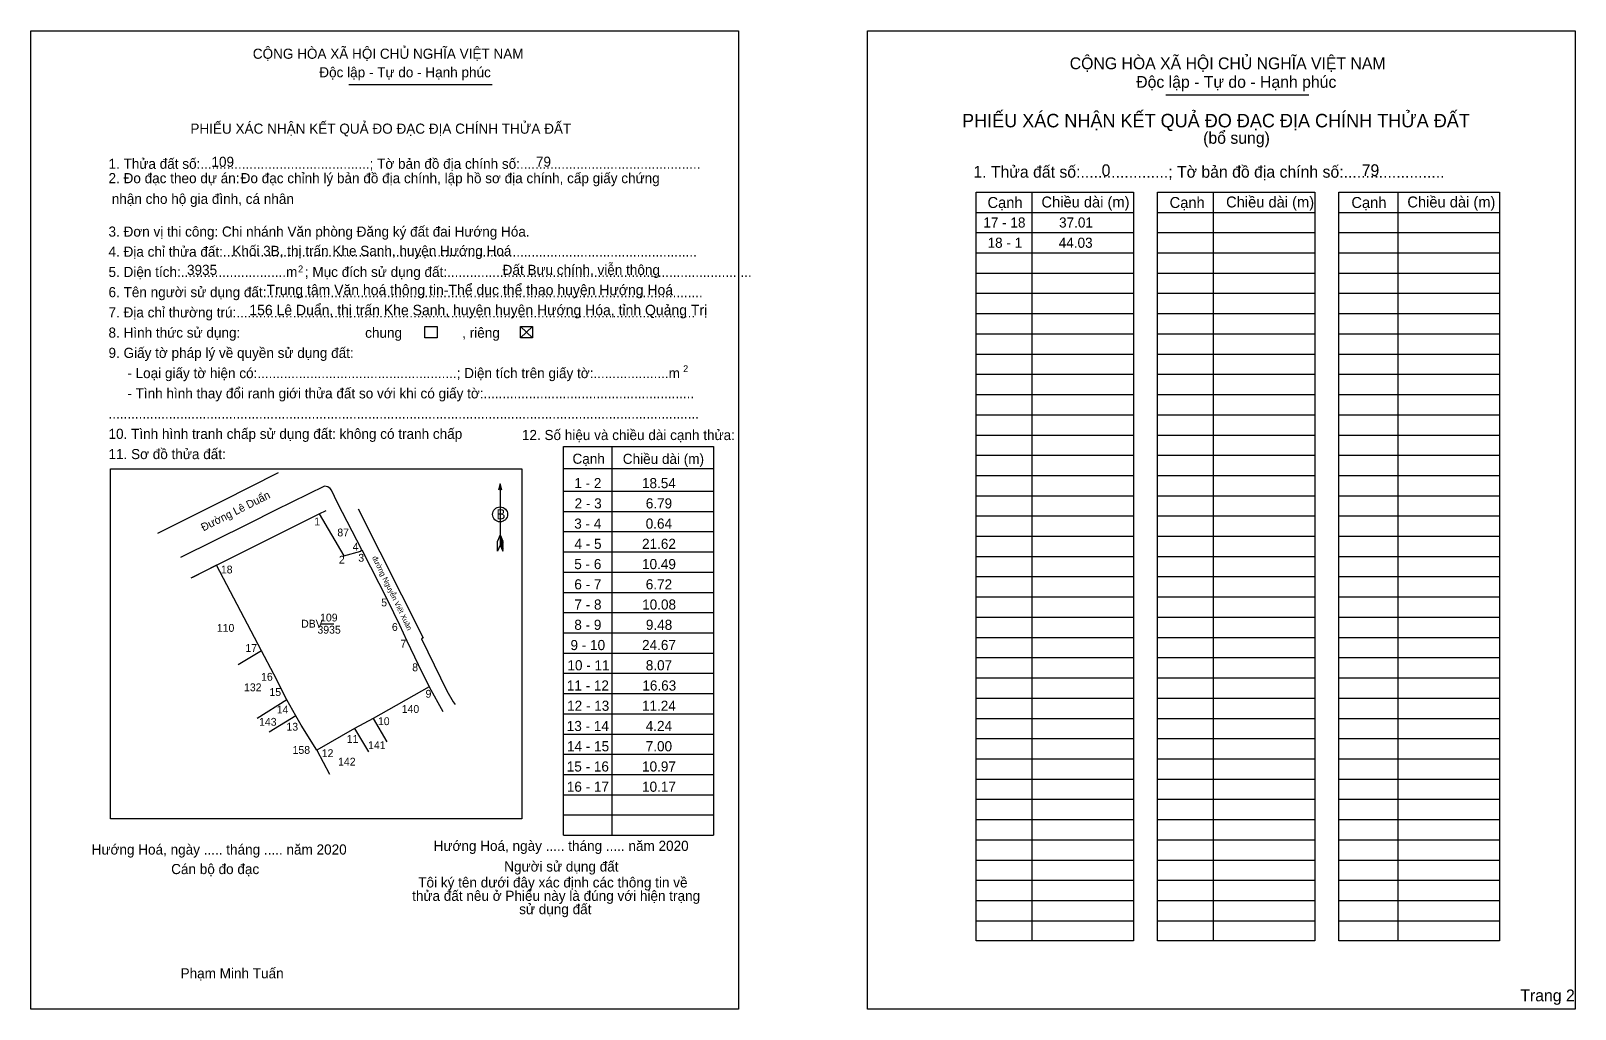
# Model space of a CAD drawing. Extents: x 551187 to 551779, y 1838669 to 1839044.
import ezdxf

# ---------------------------------------------------------------- set-up
doc = ezdxf.new("R2010")
doc.units = 0
for name, color, linetype in [('Level 1', 7, 'Continuous'), ('Level 10', 7, 'Continuous'), ('Level 13', 7, 'Continuous'), ('Level 2', 7, 'Continuous'), ('Level 22', 7, 'Continuous'), ('Level 23', 7, 'Continuous'), ('Level 25', 7, 'Continuous'), ('Level 27', 7, 'Continuous'), ('Level 28', 7, 'Continuous'), ('Level 3', 7, 'Continuous'), ('Level 4', 7, 'Continuous'), ('Level 48', 7, 'Continuous'), ('Level 50', 7, 'Continuous'), ('Level 52', 7, 'Continuous'), ('Level 6', 7, 'Continuous'), ('Level 9', 7, 'Continuous')]:
    doc.layers.add(name, color=color, linetype=linetype)

msp = doc.modelspace()

# ---------------------------------------------------------------- linework, layer by layer
at = {"layer": 'Level 1'}
for p, q in [((551187.47, 1839043.51), (551187.47, 1839043.51)), ((551508.06, 1839043.51), (551508.06, 1839043.51)), ((551309.34, 1839022.99), (551364.15, 1839022.99)), ((551622.33, 1839018.99), (551677.15, 1839018.99)), ((551571.01, 1838981.72), (551571.01, 1838694.71)), ((551640.45, 1838981.72), (551640.45, 1838694.71)), ((551711.19, 1838981.72), (551711.19, 1838694.71)), ((551549.68, 1838973.96), (551609.92, 1838973.96)), ((551619.12, 1838973.96), (551679.36, 1838973.96)), ((551688.56, 1838973.96), (551750.1, 1838973.96)), ((551549.68, 1838966.2), (551609.92, 1838966.2)), ((551619.12, 1838966.2), (551679.36, 1838966.2)), ((551688.56, 1838966.2), (551750.1, 1838966.2)), ((551549.68, 1838958.45), (551609.92, 1838958.45)), ((551619.12, 1838958.45), (551679.36, 1838958.45)), ((551688.56, 1838958.45), (551750.1, 1838958.45)), ((551549.68, 1838950.69), (551609.92, 1838950.69)), ((551619.12, 1838950.69), (551679.36, 1838950.69)), ((551688.56, 1838950.69), (551750.1, 1838950.69)), ((551549.68, 1838942.93), (551609.92, 1838942.93)), ((551619.12, 1838942.93), (551679.36, 1838942.93)), ((551688.56, 1838942.93), (551750.1, 1838942.93)), ((551549.68, 1838935.18), (551609.92, 1838935.18)), ((551619.12, 1838935.18), (551679.36, 1838935.18)), ((551688.56, 1838935.18), (551750.1, 1838935.18)), ((551375.03, 1838930.22), (551379.69, 1838925.88)), ((551375.03, 1838925.88), (551379.69, 1838930.22)), ((551549.68, 1838927.42), (551609.92, 1838927.42)), ((551619.12, 1838927.42), (551679.36, 1838927.42)), ((551688.56, 1838927.42), (551750.1, 1838927.42)), ((551549.68, 1838919.66), (551609.92, 1838919.66)), ((551619.12, 1838919.66), (551679.36, 1838919.66)), ((551688.56, 1838919.66), (551750.1, 1838919.66)), ((551549.68, 1838911.9), (551609.92, 1838911.9)), ((551619.12, 1838911.9), (551679.36, 1838911.9)), ((551688.56, 1838911.9), (551750.1, 1838911.9)), ((551549.68, 1838904.15), (551609.92, 1838904.15)), ((551619.12, 1838904.15), (551679.36, 1838904.15)), ((551688.56, 1838904.15), (551750.1, 1838904.15)), ((551549.68, 1838896.39), (551609.92, 1838896.39)), ((551619.12, 1838896.39), (551679.36, 1838896.39)), ((551688.56, 1838896.39), (551750.1, 1838896.39)), ((551549.68, 1838888.63), (551609.92, 1838888.63)), ((551619.12, 1838888.63), (551679.36, 1838888.63)), ((551688.56, 1838888.63), (551750.1, 1838888.63)), ((551410.11, 1838884.18), (551410.11, 1838735.24)), ((551549.68, 1838880.88), (551609.92, 1838880.88)), ((551619.12, 1838880.88), (551679.36, 1838880.88)), ((551688.56, 1838880.88), (551750.1, 1838880.88)), ((551391.49, 1838875.76), (551449.02, 1838875.76)), ((551549.68, 1838873.12), (551609.92, 1838873.12)), ((551619.12, 1838873.12), (551679.36, 1838873.12)), ((551688.56, 1838873.12), (551750.1, 1838873.12)), ((551367.25, 1838869.93), (551367.25, 1838846.47)), ((551391.49, 1838867.11), (551449.02, 1838867.11)), ((551549.68, 1838865.36), (551609.92, 1838865.36)), ((551619.12, 1838865.36), (551679.36, 1838865.36)), ((551688.56, 1838865.36), (551750.1, 1838865.36)), ((551391.49, 1838859.35), (551449.02, 1838859.35)), ((551549.68, 1838857.61), (551609.92, 1838857.61)), ((551619.12, 1838857.61), (551679.36, 1838857.61)), ((551688.56, 1838857.61), (551750.1, 1838857.61)), ((551366.22, 1838844.07), (551366.27, 1838847.95)), ((551367.25, 1838846.47), (551366.22, 1838844.07)), ((551367.25, 1838850.34), (551366.27, 1838847.95)), ((551367.25, 1838850.34), (551368.25, 1838847.95)), ((551367.25, 1838850.01), (551368.25, 1838847.6)), ((551367.25, 1838849.67), (551368.25, 1838847.27)), ((551367.25, 1838849.34), (551368.26, 1838846.92)), ((551367.25, 1838848.99), (551368.26, 1838846.57)), ((551367.25, 1838848.65), (551368.26, 1838846.22)), ((551367.25, 1838848.31), (551368.26, 1838845.87)), ((551367.25, 1838847.98), (551368.27, 1838845.52)), ((551367.25, 1838847.64), (551368.27, 1838845.17)), ((551367.25, 1838847.31), (551368.27, 1838844.82)), ((551367.25, 1838846.97), (551368.29, 1838844.49)), ((551367.25, 1838846.47), (551368.29, 1838844.07)), ((551368.29, 1838844.07), (551368.25, 1838847.95)), ((551391.49, 1838851.59), (551449.02, 1838851.59)), ((551549.68, 1838849.85), (551609.92, 1838849.85)), ((551619.12, 1838849.85), (551679.36, 1838849.85)), ((551688.56, 1838849.85), (551750.1, 1838849.85)), ((551391.49, 1838843.84), (551449.02, 1838843.84)), ((551549.68, 1838842.09), (551609.92, 1838842.09)), ((551619.12, 1838842.09), (551679.36, 1838842.09)), ((551688.56, 1838842.09), (551750.1, 1838842.09)), ((551391.49, 1838836.08), (551449.02, 1838836.08)), ((551549.68, 1838834.34), (551609.92, 1838834.34)), ((551619.12, 1838834.34), (551679.36, 1838834.34)), ((551688.56, 1838834.34), (551750.1, 1838834.34)), ((551391.49, 1838828.32), (551449.02, 1838828.32)), ((551549.68, 1838826.58), (551609.92, 1838826.58)), ((551619.12, 1838826.58), (551679.36, 1838826.58)), ((551688.56, 1838826.58), (551750.1, 1838826.58)), ((551391.49, 1838820.57), (551449.02, 1838820.57)), ((551549.68, 1838818.82), (551609.92, 1838818.82)), ((551619.12, 1838818.82), (551679.36, 1838818.82)), ((551688.56, 1838818.82), (551750.1, 1838818.82)), ((551391.49, 1838812.81), (551449.02, 1838812.81)), ((551549.68, 1838811.07), (551609.92, 1838811.07)), ((551619.12, 1838811.07), (551679.36, 1838811.07)), ((551688.56, 1838811.07), (551750.1, 1838811.07)), ((551391.49, 1838805.05), (551449.02, 1838805.05)), ((551549.68, 1838803.31), (551609.92, 1838803.31)), ((551619.12, 1838803.31), (551679.36, 1838803.31)), ((551688.56, 1838803.31), (551750.1, 1838803.31)), ((551391.49, 1838797.3), (551449.02, 1838797.3)), ((551549.68, 1838795.55), (551609.92, 1838795.55)), ((551619.12, 1838795.55), (551679.36, 1838795.55)), ((551688.56, 1838795.55), (551750.1, 1838795.55)), ((551391.49, 1838789.54), (551449.02, 1838789.54)), ((551549.68, 1838787.8), (551609.92, 1838787.8)), ((551619.12, 1838787.8), (551679.36, 1838787.8)), ((551688.56, 1838787.8), (551750.1, 1838787.8)), ((551391.49, 1838781.78), (551449.02, 1838781.78)), ((551549.68, 1838780.04), (551609.92, 1838780.04)), ((551619.12, 1838780.04), (551679.36, 1838780.04)), ((551688.56, 1838780.04), (551750.1, 1838780.04)), ((551391.49, 1838774.03), (551449.02, 1838774.03)), ((551549.68, 1838772.28), (551609.92, 1838772.28)), ((551619.12, 1838772.28), (551679.36, 1838772.28)), ((551688.56, 1838772.28), (551750.1, 1838772.28)), ((551391.49, 1838766.27), (551449.02, 1838766.27)), ((551549.68, 1838764.53), (551609.92, 1838764.53)), ((551619.12, 1838764.53), (551679.36, 1838764.53)), ((551688.56, 1838764.53), (551750.1, 1838764.53)), ((551391.49, 1838758.51), (551449.02, 1838758.51)), ((551549.68, 1838756.77), (551609.92, 1838756.77)), ((551619.12, 1838756.77), (551679.36, 1838756.77)), ((551688.56, 1838756.77), (551750.1, 1838756.77)), ((551391.49, 1838750.75), (551449.02, 1838750.75)), ((551549.68, 1838749.01), (551609.92, 1838749.01)), ((551619.12, 1838749.01), (551679.36, 1838749.01)), ((551688.56, 1838749.01), (551750.1, 1838749.01)), ((551391.49, 1838743), (551449.02, 1838743)), ((551549.68, 1838741.26), (551609.92, 1838741.26)), ((551619.12, 1838741.26), (551679.36, 1838741.26)), ((551688.56, 1838741.26), (551750.1, 1838741.26)), ((551391.49, 1838735.24), (551449.02, 1838735.24)), ((551549.68, 1838733.5), (551609.92, 1838733.5)), ((551619.12, 1838733.5), (551679.36, 1838733.5)), ((551688.56, 1838733.5), (551750.1, 1838733.5)), ((551549.68, 1838725.74), (551609.92, 1838725.74)), ((551619.12, 1838725.74), (551679.36, 1838725.74)), ((551688.56, 1838725.74), (551750.1, 1838725.74)), ((551549.68, 1838717.98), (551609.92, 1838717.98)), ((551619.12, 1838717.98), (551679.36, 1838717.98)), ((551688.56, 1838717.98), (551750.1, 1838717.98)), ((551549.68, 1838710.23), (551609.92, 1838710.23)), ((551619.12, 1838710.23), (551679.36, 1838710.23)), ((551688.56, 1838710.23), (551750.1, 1838710.23)), ((551549.68, 1838702.47), (551609.92, 1838702.47)), ((551619.12, 1838702.47), (551679.36, 1838702.47)), ((551688.56, 1838702.47), (551750.1, 1838702.47)), ((551458.53, 1838668.6), (551458.53, 1838668.6)), ((551779.12, 1838668.6), (551779.12, 1838668.6))]:
    msp.add_line(p, q, dxfattribs=at)
for points in [[(551549.68, 1838981.72), (551609.92, 1838981.72), (551609.92, 1838694.71), (551549.68, 1838694.71)], [(551619.12, 1838981.72), (551679.36, 1838981.72), (551679.36, 1838694.71), (551619.12, 1838694.71)], [(551688.56, 1838981.72), (551750.1, 1838981.72), (551750.1, 1838694.71), (551688.56, 1838694.71)], [(551217.99, 1838875.73), (551375.55, 1838875.73), (551375.55, 1838741.51), (551217.99, 1838741.51)]]:
    msp.add_lwpolyline(points, close=True, dxfattribs=at)
for points in [[(551391.49, 1838735.24), (551391.49, 1838884.18), (551449.02, 1838884.18), (551449.02, 1838735.24)], [(551367.92, 1838867.44), (551367.25, 1838869.93), (551366.58, 1838867.44)]]:
    msp.add_lwpolyline(points, dxfattribs=at)
msp.add_circle((551367.25, 1838858.2), 2.86, dxfattribs=at)
at = {"layer": 'Level 10'}
for p, q in [((551258.59, 1838838.69), (551297.98, 1838858.37)), ((551297.98, 1838858.37), (551307.33, 1838842.36)), ((551307.33, 1838842.36), (551313.9, 1838844.07)), ((551313.9, 1838844.07), (551314.29, 1838844.57)), ((551324.08, 1838825.29), (551328.74, 1838815.89)), ((551328.74, 1838815.89), (551331.46, 1838809.75)), ((551280.53, 1838796.92), (551275.76, 1838805.9)), ((551331.46, 1838809.75), (551335.85, 1838800.68)), ((551335.85, 1838800.68), (551340.04, 1838792.17)), ((551291.07, 1838777.38), (551288.92, 1838781.04)), ((551297.07, 1838767.87), (551291.07, 1838777.38)), ((551311.49, 1838776.15), (551297.07, 1838767.87)), ((551318.58, 1838780), (551311.49, 1838776.15))]:
    msp.add_line(p, q, dxfattribs=at)
msp.add_lwpolyline([(551340.04, 1838792.17), (551318.58, 1838780), (551311.49, 1838776.15), (551297.07, 1838767.87), (551291.07, 1838777.38), (551288.92, 1838781.04), (551285.55, 1838787.17), (551280.53, 1838796.92), (551275.76, 1838805.9), (551258.59, 1838838.69), (551297.98, 1838858.37), (551307.33, 1838842.36), (551313.9, 1838844.07), (551314.29, 1838844.57), (551324.08, 1838825.29), (551328.74, 1838815.89), (551331.46, 1838809.75), (551335.85, 1838800.68)], close=True, dxfattribs=at)
at = {"layer": 'Level 13'}
msp.add_line((551298.7, 1838816.31), (551303.5, 1838816.31), dxfattribs=at)
at = {"layer": 'Level 2'}
for points in [[(551187.46, 1839043.51), (551458.52, 1839043.51), (551458.52, 1838668.6), (551187.46, 1838668.6)], [(551508.06, 1839043.51), (551779.12, 1839043.51), (551779.12, 1838668.6), (551508.06, 1838668.6)]]:
    msp.add_lwpolyline(points, close=True, dxfattribs=at)
at = {"layer": 'Level 22'}
for points in [[(551236.11, 1838851), (551260.88, 1838863.36), (551282.39, 1838874.31)], [(551304.89, 1838862.6), (551302.59, 1838867.46), (551302.13, 1838868.13), (551301.23, 1838868.76), (551299.93, 1838869.06), (551299.93, 1838869.06), (551281.24, 1838859.79), (551270.8, 1838854.57), (551244.78, 1838841.7)]]:
    msp.add_lwpolyline(points, dxfattribs=at)
at = {"layer": 'Level 23'}
msp.add_line((551248.86, 1838833.9), (551258.61, 1838838.76), dxfattribs=at)
msp.add_lwpolyline([(551312.8, 1838860.38), (551337.82, 1838810.95), (551337.08, 1838810.57), (551346.83, 1838790.64), (551349.21, 1838786.31), (551350.01, 1838785.36)], dxfattribs=at)
at = {"layer": 'Level 25'}
for p, q in [((551297.98, 1838858.37), (551300.55, 1838859.71)), ((551314.29, 1838844.57), (551304.89, 1838862.6)), ((551340.04, 1838792.17), (551345.32, 1838782.64)), ((551285.55, 1838787.17), (551274.21, 1838780.02)), ((551288.92, 1838781.04), (551278.71, 1838774.69))]:
    msp.add_line(p, q, dxfattribs=at)
at = {"layer": 'Level 27'}
for p, q in [((551258.59, 1838838.69), (551249.33, 1838834.07)), ((551275.76, 1838805.9), (551266.9, 1838800.57)), ((551311.49, 1838776.15), (551316.77, 1838767.26)), ((551318.58, 1838780), (551323.82, 1838771.09)), ((551297.07, 1838767.87), (551301.83, 1838758.69))]:
    msp.add_line(p, q, dxfattribs=at)
at = {"layer": 'Level 50'}
for points in [[(551338.41, 1838930.22), (551343.07, 1838930.22), (551343.07, 1838925.88), (551338.41, 1838925.88)], [(551375.03, 1838930.22), (551379.69, 1838930.22), (551379.69, 1838925.88), (551375.03, 1838925.88)]]:
    msp.add_lwpolyline(points, close=True, dxfattribs=at)

# ---------------------------------------------------------------- texts
at = {"layer": 'Level 1'}
for s, height, p in [('CỘNG HÒA XÃ HỘI CHỦ NGHĨA VIỆT NAM', 3.8784, (551272.49, 1839032.82)), ('Độc lập - Tự do - Hạnh phúc', 3.8784, (551297.96, 1839025.71)), ('CỘNG HÒA XÃ HỘI CHỦ NGHĨA VIỆT NAM', 4.5245, (551585.49, 1839028.81)), ('Độc lập - Tự do - Hạnh phúc', 4.5245, (551610.96, 1839021.7)), ('PHIẾU XÁC NHẬN KẾT QUẢ ĐO ĐẠC ĐỊA CHÍNH THỬA ĐẤT', 5.1715, (551544.23, 1839006.54)), ('PHIẾU XÁC NHẬN KẾT QUẢ ĐO ĐẠC ĐỊA CHÍNH THỬA ĐẤT', 3.8784, (551248.58, 1839004.1)), ('(bổ sung)', 4.525, (551636.61, 1839000.24)), ('1. Thửa đất số:.............................................; Tờ bản đồ địa chính số:................................................', 3.8784, (551217.21, 1838990.65)), ('2. Đo đạc theo dự án:', 3.8784, (551217.21, 1838985.13)), ('Đo đạc chỉnh lý bản đồ địa chính, lập hồ sơ địa chính, cấp giấy chứng', 3.8784, (551267.84, 1838985.13)), ('1. Thửa đất số:....................; Tờ bản đồ địa chính số:.......................', 4.5245, (551548.56, 1838987.24)), ('     nhận cho hộ gia đình, cá nhân', 3.8784, (551211.25, 1838977.2)), ('Cạnh', 4.202, (551553.99, 1838975.64)), ('Chiều dài (m)', 4.2016, (551574.67, 1838975.83)), ('Cạnh', 4.202, (551623.76, 1838975.64)), ('Chiều dài (m)', 4.2016, (551645.4, 1838975.83)), ('Cạnh', 4.202, (551693.41, 1838975.64)), ('Chiều dài (m)', 4.2016, (551714.85, 1838975.83)), ('3. Đơn vị thi công: Chi nhánh Văn phòng Đăng ký đất đai Hướng Hóa.', 3.8784, (551217.21, 1838964.65)), ('4. Địa chỉ thửa đất:..............................................................................................................................', 3.8784, (551217.21, 1838956.96)), ('Khối 3B, thị trấn Khe Sanh, huyện Hướng Hoá', 3.8784, (551264.65, 1838957.26)), ('5. Diện tích:............................m  ; Mục đích sử dụng đất:.................................................................................', 3.8784, (551217.21, 1838949.2)), ('2', 2.59, (551289.86, 1838951.01)), ('6. Tên người sử dụng đất:....................................................................................................................', 3.8784, (551217.21, 1838941.45)), ('7. Địa chỉ thường trú:..........................................................................................................................', 3.8784, (551217.21, 1838933.69)), ('chung                , riêng', 3.8784, (551315.54, 1838925.89)), ('9. Giấy tờ pháp lý về quyền sử dụng đất:', 3.8784, (551217.21, 1838918.18)), ('     - Loại giấy tờ hiện có:.....................................................; Diện tích trên giấy tờ:....................m', 3.8784, (551217.21, 1838910.42)), ('2', 2.59, (551437.37, 1838912.75)), ('     - Tình hình thay đổi ranh giới thửa đất so với khi có giấy tờ:........................................................', 3.8784, (551217.21, 1838902.66)), ('.............................................................................................................................................................', 3.8784, (551217.21, 1838894.91)), ('10. Tình hình tranh chấp sử dụng đất: không có tranh chấp', 3.8784, (551217.21, 1838887.15)), ('12. Số hiệu và chiều dài cạnh thửa:', 3.8784, (551375.6, 1838886.69)), ('11. Sơ đồ thửa đất:', 3.8784, (551217.21, 1838879.39)), ('Chiều dài (m)', 3.8784, (551414.25, 1838877.55)), ('Cạnh', 3.878, (551394.98, 1838877.6)), ('B', 3.88, (551365.82, 1838856.32)), ('Hướng Hoá, ngày ..... tháng ..... năm 2020', 3.8784, (551210.77, 1838727.84)), ('Hướng Hoá, ngày ..... tháng ..... năm 2020', 3.8784, (551341.79, 1838729.24)), ('Cán bộ đo đạc', 3.8784, (551241.21, 1838720.35)), ('Người sử dụng đất', 3.8784, (551368.82, 1838721.34)), ('Tôi ký tên dưới đây xác định các thông tin về', 3.8784, (551335.89, 1838715.22)), ('thửa đất nêu ở Phiếu này là đúng với hiện trạng', 3.8784, (551333.55, 1838710.1)), ('sử dụng đất', 3.8784, (551374.54, 1838704.99)), ('Phạm Minh Tuấn', 3.8784, (551244.82, 1838680.39)), ('Trang 2', 4.525, (551758.13, 1838671.6))]:
    msp.add_text(s, height=height, dxfattribs=at).set_placement(p)
at = {"layer": 'Level 13'}
for s, p in [('87', (551304.88, 1838849.77)), ('109', (551298.27, 1838817.17)), ('110', (551258.72, 1838813.2)), ('132', (551269.13, 1838790.42)), ('140', (551329.56, 1838782.12)), ('143', (551274.9, 1838777.21)), ('158', (551287.74, 1838766.44)), ('141', (551316.68, 1838768.27)), ('142', (551305.17, 1838761.94))]:
    msp.add_text(s, height=3, dxfattribs=at).set_placement(p)
at = {"layer": 'Level 2'}
msp.add_text('DBV', height=3, dxfattribs=at).set_placement((551291.02, 1838814.81))
at = {"layer": 'Level 28'}
msp.add_text('đường Nguyễn Viết Xuân', height=2, rotation=295.90399, dxfattribs=at).set_placement((551318.17, 1838841.69))
at = {"layer": 'Level 3'}
msp.add_text('Đường Lê Duẩn', height=3, rotation=26.56505, dxfattribs=at).set_placement((551253.56, 1838851.68))
at = {"layer": 'Level 4'}
msp.add_text('3935', height=3, dxfattribs=at).set_placement((551297.26, 1838812.51))
at = {"layer": 'Level 48'}
msp.add_text('8. Hình thức sử dụng:', height=3.8784, dxfattribs=at).set_placement((551217.21, 1838925.93))
at = {"layer": 'Level 52'}
for s, p in [('17 - 18', (551552.39, 1838968.14)), ('37.01', (551581.4, 1838968.14)), ('18 - 1', (551554.01, 1838960.38)), ('44.03', (551581.28, 1838960.38)), ('1 - 2', (551395.67, 1838868.26)), ('18.54', (551421.6, 1838868.26)), ('2 - 3', (551395.79, 1838860.5)), ('6.79', (551423.06, 1838860.5)), ('3 - 4', (551395.65, 1838852.74)), ('0.64', (551423.03, 1838852.74)), ('4 - 5', (551395.74, 1838844.99)), ('21.62', (551421.62, 1838844.99)), ('5 - 6', (551395.66, 1838837.23)), ('10.49', (551421.62, 1838837.23)), ('6 - 7', (551395.68, 1838829.47)), ('6.72', (551423.05, 1838829.47)), ('7 - 8', (551395.71, 1838821.72)), ('10.08', (551421.67, 1838821.72)), ('8 - 9', (551395.67, 1838813.96)), ('9.48', (551423.1, 1838813.96)), ('9 - 10', (551394.22, 1838806.2)), ('24.67', (551421.63, 1838806.2)), ('10 - 11', (551393.04, 1838798.45)), ('8.07', (551423.06, 1838798.45)), ('11 - 12', (551392.8, 1838790.69)), ('16.63', (551421.74, 1838790.69)), ('12 - 13', (551392.92, 1838782.93)), ('11.24', (551421.6, 1838782.93)), ('13 - 14', (551392.78, 1838775.18)), ('4.24', (551423.03, 1838775.18)), ('14 - 15', (551392.87, 1838767.42)), ('7.00', (551423.04, 1838767.42)), ('15 - 16', (551392.79, 1838759.66)), ('10.97', (551421.63, 1838759.66)), ('16 - 17', (551392.81, 1838751.91)), ('10.17', (551421.63, 1838751.91))]:
    msp.add_text(s, height=3.878, dxfattribs=at).set_placement(p)
at = {"layer": 'Level 6'}
for s, height, p in [('109', 3.878, (551256.64, 1838991.39)), ('79', 3.878, (551380.98, 1838991.45)), ('0', 4.52, (551597.72, 1838987.84)), ('79', 4.525, (551697.36, 1838987.85)), ('3935', 3.878, (551247.28, 1838949.98)), ('Đất Bưu chính, viễn thông', 3.8784, (551368.22, 1838949.98)), ('Trung tâm Văn hoá thông tin-Thể dục thể thao huyện Hướng Hoá', 4.0077, (551277.75, 1838942.23)), ('156 Lê Duẩn, thị trấn Khe Sanh, huyện huyện Hướng Hóa, tỉnh Quảng Trị', 4.0077, (551271.16, 1838934.52))]:
    msp.add_text(s, height=height, dxfattribs=at).set_placement(p)
at = {"layer": 'Level 9'}
for s, p in [('1', (551296.02, 1838853.96)), ('4', (551310.75, 1838844.32)), ('2', (551305.47, 1838839.34)), ('3', (551312.91, 1838840.07)), ('18', (551260.27, 1838835.58)), ('5', (551321.68, 1838822.94)), ('6', (551325.78, 1838813.57)), ('17', (551269.66, 1838805.52)), ('7', (551329.05, 1838807.14)), ('8', (551333.56, 1838798.1)), ('16', (551275.67, 1838794.47)), ('15', (551278.86, 1838788.61)), ('9', (551338.68, 1838787.95)), ('14', (551281.65, 1838781.9)), ('13', (551285.39, 1838775.33)), ('10', (551320.44, 1838777.43)), ('11', (551308.49, 1838770.65)), ('12', (551298.92, 1838765.2))]:
    msp.add_text(s, height=3, dxfattribs=at).set_placement(p)

doc.saveas('drawing.dxf')
